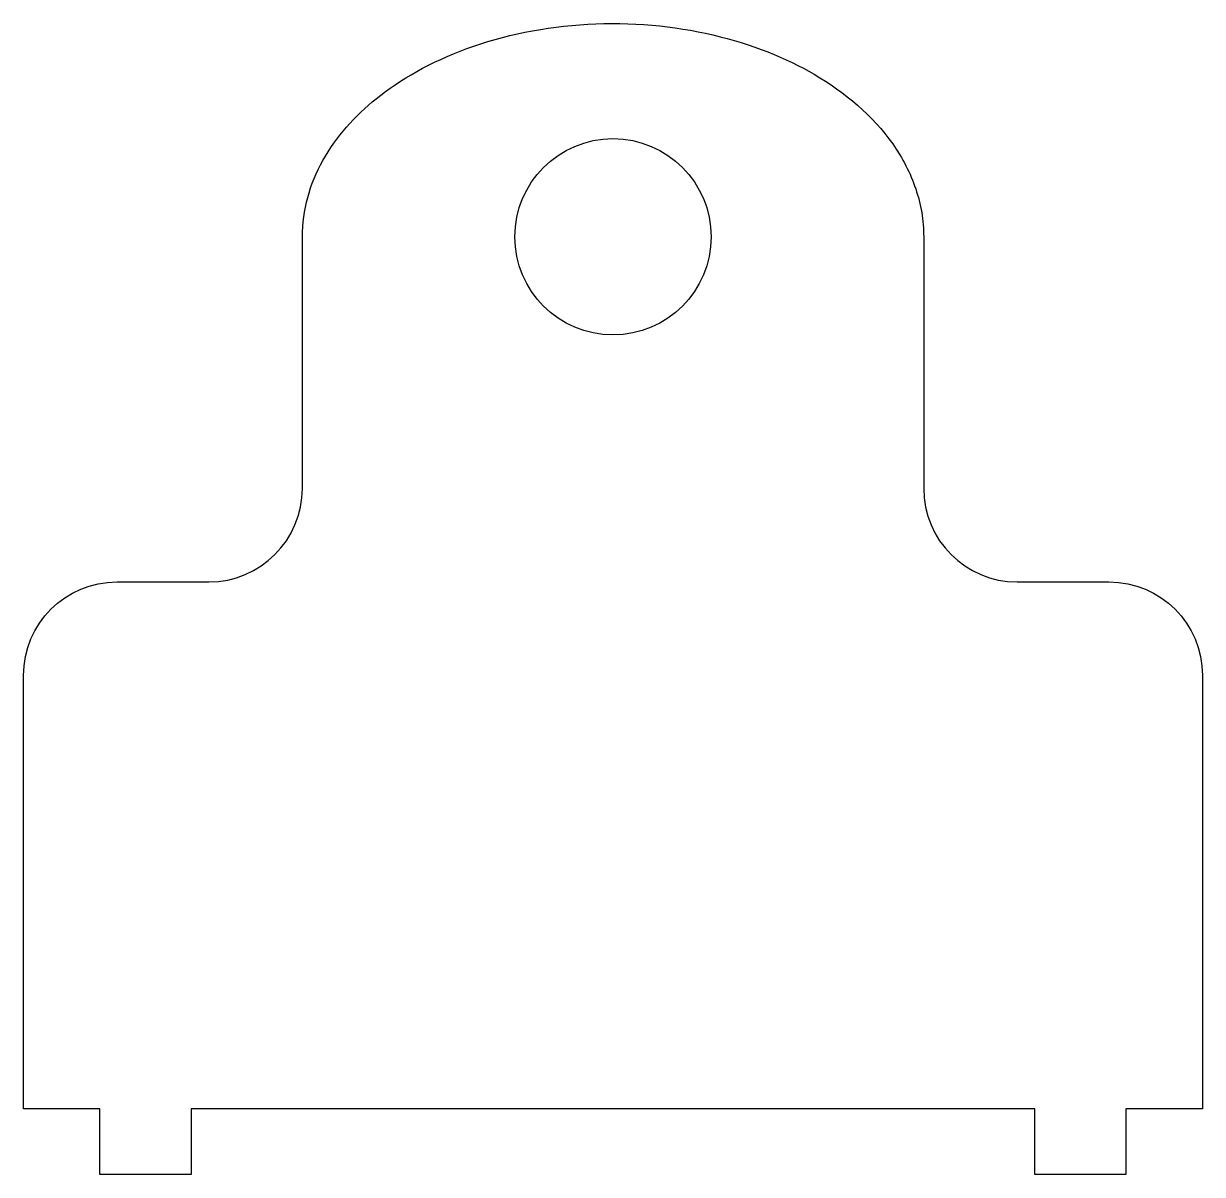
# Model space of a CAD drawing. Extents: x -64.8 to -39.5, y -41.5 to -16.9.
import ezdxf

# ---------------------------------------------------------------- set-up
doc = ezdxf.new("R2010")
doc.units = 0
doc.layers.add('DEFAULT', color=18, linetype='CONTINUOUS')

msp = doc.modelspace()

# ---------------------------------------------------------------- linework, layer by layer
at = {"layer": 'DEFAULT'}
for p, q in [((-62.751, -28.864), (-60.787, -28.864)), ((-43.494, -28.864), (-41.53, -28.864)), ((-64.751, -40.143), (-64.751, -30.864)), ((-39.53, -30.864), (-39.53, -40.143))]:
    msp.add_line(p, q, dxfattribs=at)
for points in [[(-58.787, -26.864), (-58.787, -21.479), (-58.785, -21.372), (-58.78, -21.266), (-58.771, -21.16), (-58.758, -21.055), (-58.742, -20.95), (-58.723, -20.845), (-58.7, -20.741), (-58.673, -20.638), (-58.643, -20.536), (-58.61, -20.434), (-58.574, -20.333), (-58.535, -20.233), (-58.492, -20.135), (-58.446, -20.037), (-58.398, -19.941), (-58.346, -19.845), (-58.292, -19.751), (-58.235, -19.659), (-58.176, -19.568), (-58.114, -19.478), (-58.049, -19.389), (-57.982, -19.303), (-57.913, -19.217), (-57.842, -19.134), (-57.768, -19.052), (-57.693, -18.971), (-57.616, -18.892), (-57.537, -18.815), (-57.456, -18.74), (-57.374, -18.666), (-57.29, -18.594), (-57.205, -18.524), (-57.108, -18.448), (-57.008, -18.372), (-56.905, -18.298), (-56.798, -18.224), (-56.688, -18.151), (-56.574, -18.08), (-56.458, -18.01), (-56.338, -17.941), (-56.214, -17.874), (-56.088, -17.808), (-55.958, -17.744), (-55.825, -17.682), (-55.69, -17.621), (-55.551, -17.563), (-55.41, -17.506), (-55.265, -17.452), (-55.118, -17.4), (-54.969, -17.35), (-54.817, -17.303), (-54.663, -17.258), (-54.506, -17.215), (-54.348, -17.175), (-54.187, -17.138), (-54.025, -17.104), (-53.86, -17.072), (-53.695, -17.043), (-53.528, -17.017), (-53.36, -16.994), (-53.191, -16.974), (-53.021, -16.957), (-52.85, -16.943), (-52.679, -16.931), (-52.507, -16.923), (-52.335, -16.918), (-52.163, -16.917), (-51.992, -16.918), (-51.82, -16.922), (-51.649, -16.929), (-51.479, -16.939), (-51.31, -16.952), (-51.141, -16.968), (-50.974, -16.987), (-50.808, -17.009), (-50.644, -17.034), (-50.481, -17.061), (-50.32, -17.091), (-50.16, -17.124), (-50.003, -17.159), (-49.848, -17.197), (-49.695, -17.237), (-49.545, -17.279), (-49.396, -17.324), (-49.251, -17.37), (-49.108, -17.419), (-48.968, -17.47), (-48.83, -17.523), (-48.696, -17.577), (-48.564, -17.634), (-48.435, -17.691), (-48.309, -17.751), (-48.187, -17.812), (-48.067, -17.874), (-47.95, -17.938), (-47.837, -18.002), (-47.715, -18.075), (-47.594, -18.151), (-47.475, -18.23), (-47.358, -18.311), (-47.242, -18.395), (-47.129, -18.482), (-47.018, -18.572), (-46.91, -18.664), (-46.805, -18.759), (-46.702, -18.856), (-46.603, -18.956), (-46.506, -19.059), (-46.414, -19.164), (-46.324, -19.271), (-46.239, -19.381), (-46.157, -19.492), (-46.08, -19.606), (-46.007, -19.722), (-45.972, -19.781), (-45.938, -19.84), (-45.905, -19.899), (-45.874, -19.959), (-45.844, -20.019), (-45.814, -20.08), (-45.786, -20.141), (-45.76, -20.203), (-45.734, -20.264), (-45.71, -20.326), (-45.687, -20.389), (-45.665, -20.452), (-45.645, -20.515), (-45.625, -20.578), (-45.607, -20.641), (-45.591, -20.705), (-45.575, -20.769), (-45.561, -20.833), (-45.549, -20.897), (-45.537, -20.961), (-45.527, -21.026), (-45.519, -21.09), (-45.511, -21.155), (-45.505, -21.22), (-45.5, -21.284), (-45.497, -21.349), (-45.495, -21.414), (-45.494, -21.479), (-45.494, -26.864)], [(-39.53, -40.143), (-41.166, -40.143), (-41.166, -41.543), (-43.116, -41.543), (-43.116, -40.143), (-61.166, -40.143), (-61.166, -41.543), (-63.116, -41.543), (-63.116, -40.143), (-64.751, -40.143)]]:
    msp.add_lwpolyline(points, dxfattribs=at)
msp.add_circle((-52.141, -21.479), 2.1, dxfattribs=at)
for centre, start, end in [((-60.787, -26.864), 270, 0), ((-43.494, -26.864), 180, 270)]:
    msp.add_arc(centre, 2, start, end, dxfattribs=at)
at = {"layer": 'DEFAULT', "extrusion": (0, 0, -1)}
for centre, start, end in [((62.751, -30.864), 360, 90), ((41.53, -30.864), 90, 180)]:
    msp.add_arc(centre, 2, start, end, dxfattribs=at)

doc.saveas('drawing.dxf')
